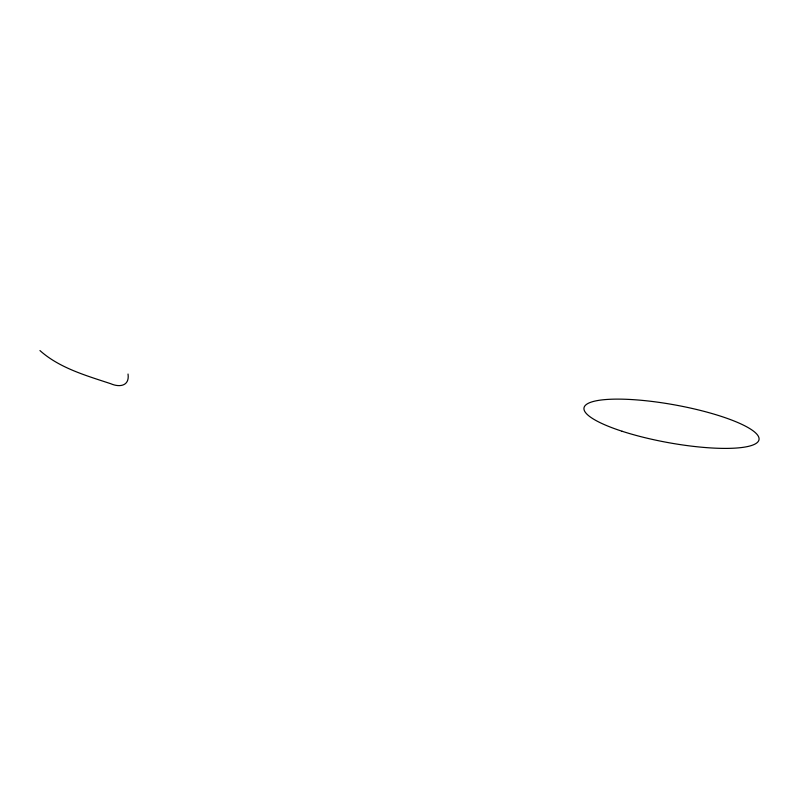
<?xml version="1.0" encoding="UTF-8"?>
<svg xmlns="http://www.w3.org/2000/svg" width="799" height="799" viewBox="0 0 799 799"><rect width="100%" height="100%" fill="white"/><g stroke="black" fill="none" stroke-linecap="round" stroke-linejoin="round"><path stroke-width="1.2" d="M128.03 374.032C129.788 386.087 119.53 387.595 110.751 383.72C86.262 375.61 59.356 368.029 39.95 350.561M622.081 431.25A88.939 19.136 10.3 0 0 758.8 440.389A88.939 19.136 10.3 0 0 633.567 399.68A88.939 19.136 10.3 0 0 622.081 431.25"/></g></svg>
